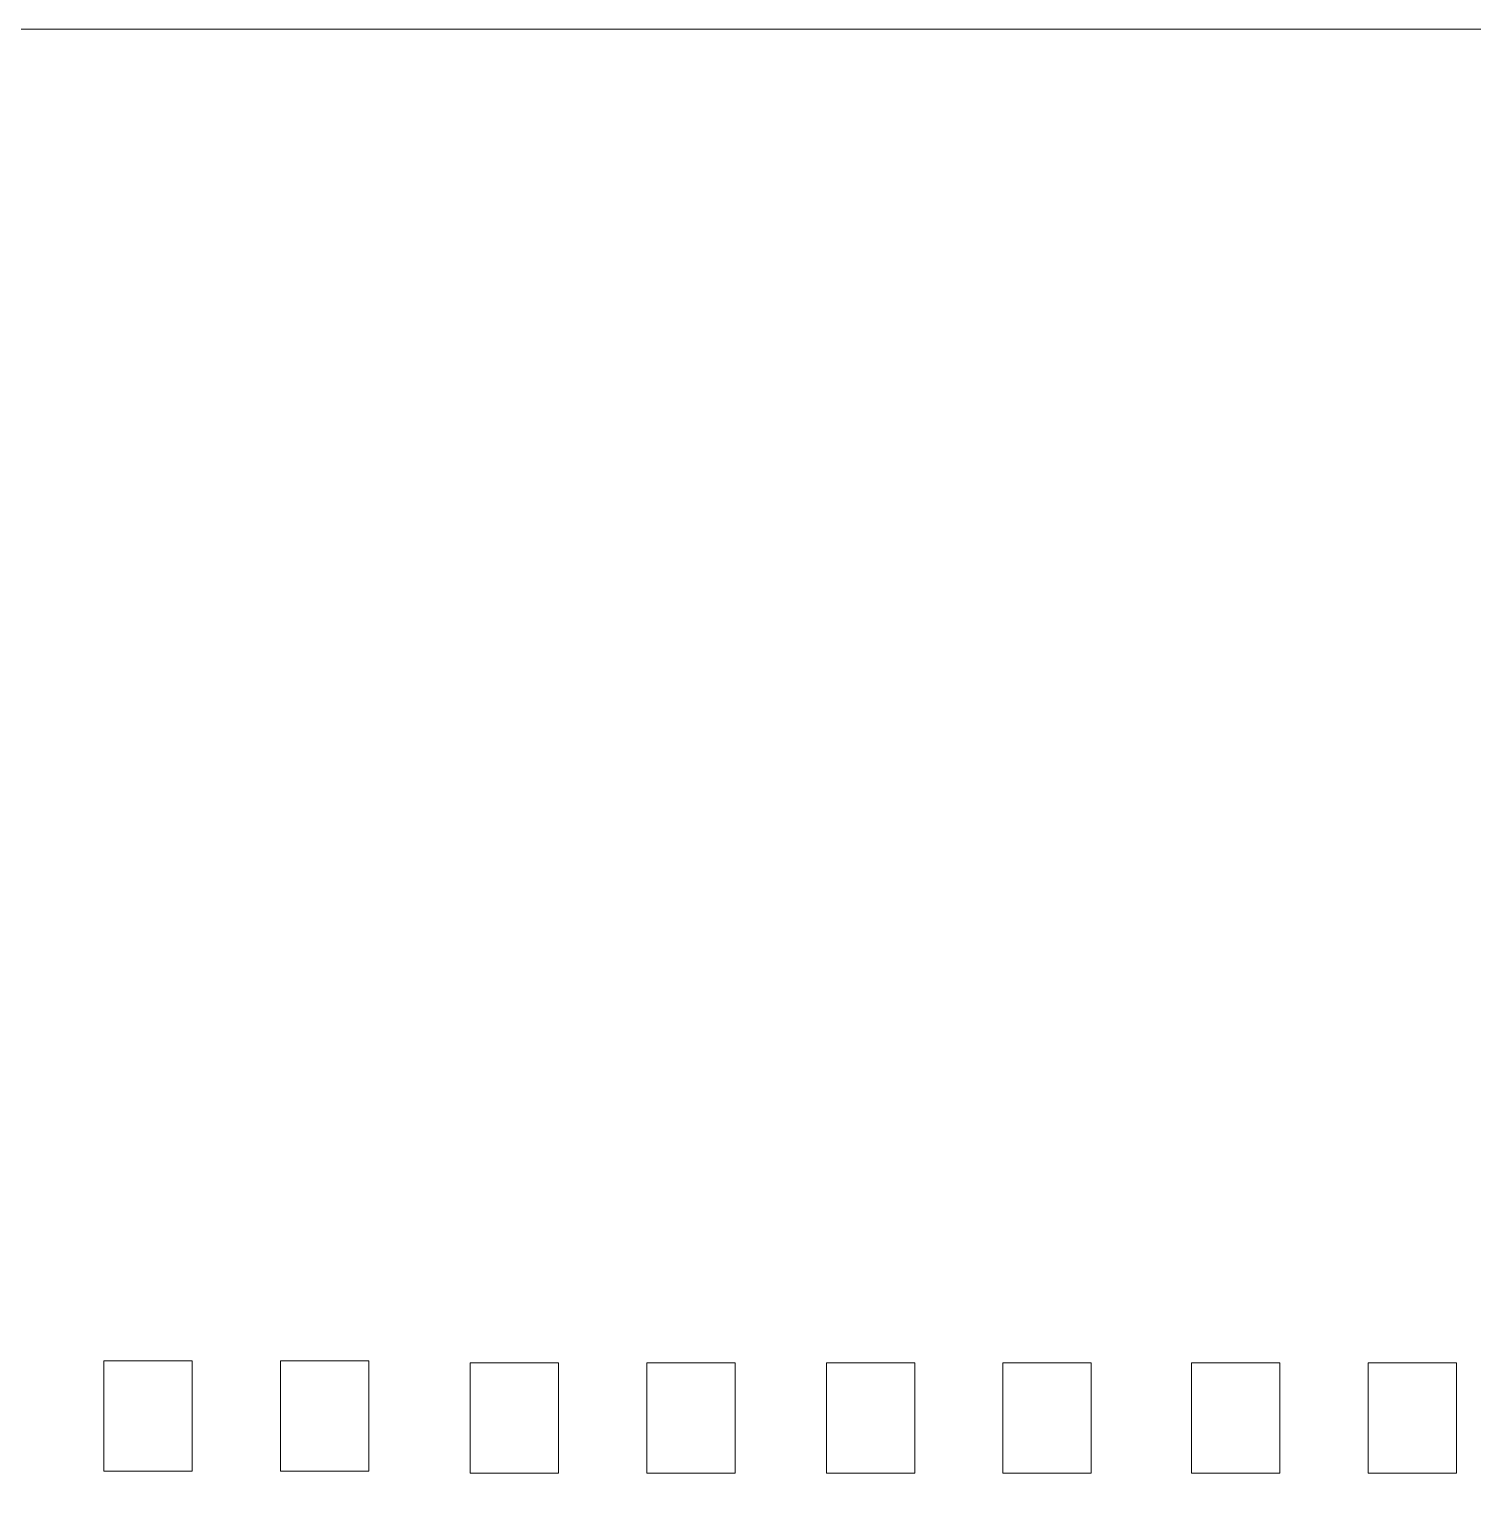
# Model space of a CAD drawing. Header units: millimetres. Extents: x -145 to 117, y -28 to 99.
# Drawn here: x -68.58 to -51.96, y 82.67 to 99.48 of the extents above; entities that cross this region are included whole.
import ezdxf

# ---------------------------------------------------------------- set-up
doc = ezdxf.new("R2010")
doc.units = ezdxf.units.MM
doc.header["$MEASUREMENT"] = 0
doc.layers.add('bottomstencil', color=7, linetype='Continuous')

msp = doc.modelspace()

# ---------------------------------------------------------------- linework, layer by layer
at = {"layer": 'bottomstencil', "color": 8, "lineweight": 9}
msp.add_open_spline([(-17.5854, 99.4833), (-17.5854, 99.4833), (-144.5854, 99.4833), (-144.5854, 99.4833), (-144.5854, 99.4833), (-144.5854, 99.4833), (-144.5854, -27.5167), (-144.5854, -27.5167), (-144.5854, -27.5167), (-144.5854, -27.5167), (-17.5854, -27.5167), (-17.5854, -27.5167), (-17.5854, -27.5167), (-17.5854, -27.5167), (-17.5854, 99.4833), (-17.5854, 99.4833)], degree=3, knots=[0, 0, 0, 0, 0.2, 0.2, 0.2, 0.2, 0.4, 0.4, 0.4, 0.4, 0.6, 0.6, 0.6, 0.6, 1, 1, 1, 1], dxfattribs=at)
at = {"layer": 'bottomstencil', "lineweight": 9}
for points in [[(-67.7174, 82.8844), (-67.7174, 82.8844), (-67.7174, 84.1544), (-67.7174, 84.1544), (-67.7174, 84.1544), (-67.7174, 84.1544), (-66.7014, 84.1544), (-66.7014, 84.1544), (-66.7014, 84.1544), (-66.7014, 84.1544), (-66.7014, 82.8844), (-66.7014, 82.8844), (-66.7014, 82.8844), (-66.7014, 82.8844), (-67.7174, 82.8844), (-67.7174, 82.8844)], [(-65.6854, 82.8844), (-65.6854, 82.8844), (-65.6854, 84.1544), (-65.6854, 84.1544), (-65.6854, 84.1544), (-65.6854, 84.1544), (-64.6694, 84.1544), (-64.6694, 84.1544), (-64.6694, 84.1544), (-64.6694, 84.1544), (-64.6694, 82.8844), (-64.6694, 82.8844), (-64.6694, 82.8844), (-64.6694, 82.8844), (-65.6854, 82.8844), (-65.6854, 82.8844)], [(-63.501, 82.8615), (-63.501, 82.8615), (-63.501, 84.1315), (-63.501, 84.1315), (-63.501, 84.1315), (-63.501, 84.1315), (-62.485, 84.1315), (-62.485, 84.1315), (-62.485, 84.1315), (-62.485, 84.1315), (-62.485, 82.8615), (-62.485, 82.8615), (-62.485, 82.8615), (-62.485, 82.8615), (-63.501, 82.8615), (-63.501, 82.8615)], [(-61.469, 82.8615), (-61.469, 82.8615), (-61.469, 84.1315), (-61.469, 84.1315), (-61.469, 84.1315), (-61.469, 84.1315), (-60.453, 84.1315), (-60.453, 84.1315), (-60.453, 84.1315), (-60.453, 84.1315), (-60.453, 82.8615), (-60.453, 82.8615), (-60.453, 82.8615), (-60.453, 82.8615), (-61.469, 82.8615), (-61.469, 82.8615)], [(-59.4014, 82.8615), (-59.4014, 82.8615), (-59.4014, 84.1315), (-59.4014, 84.1315), (-59.4014, 84.1315), (-59.4014, 84.1315), (-58.3854, 84.1315), (-58.3854, 84.1315), (-58.3854, 84.1315), (-58.3854, 84.1315), (-58.3854, 82.8615), (-58.3854, 82.8615), (-58.3854, 82.8615), (-58.3854, 82.8615), (-59.4014, 82.8615), (-59.4014, 82.8615)], [(-57.3694, 82.8615), (-57.3694, 82.8615), (-57.3694, 84.1315), (-57.3694, 84.1315), (-57.3694, 84.1315), (-57.3694, 84.1315), (-56.3534, 84.1315), (-56.3534, 84.1315), (-56.3534, 84.1315), (-56.3534, 84.1315), (-56.3534, 82.8615), (-56.3534, 82.8615), (-56.3534, 82.8615), (-56.3534, 82.8615), (-57.3694, 82.8615), (-57.3694, 82.8615)], [(-55.2003, 82.8615), (-55.2003, 82.8615), (-55.2003, 84.1315), (-55.2003, 84.1315), (-55.2003, 84.1315), (-55.2003, 84.1315), (-54.1843, 84.1315), (-54.1843, 84.1315), (-54.1843, 84.1315), (-54.1843, 84.1315), (-54.1843, 82.8615), (-54.1843, 82.8615), (-54.1843, 82.8615), (-54.1843, 82.8615), (-55.2003, 82.8615), (-55.2003, 82.8615)], [(-53.1683, 82.8615), (-53.1683, 82.8615), (-53.1683, 84.1315), (-53.1683, 84.1315), (-53.1683, 84.1315), (-53.1683, 84.1315), (-52.1523, 84.1315), (-52.1523, 84.1315), (-52.1523, 84.1315), (-52.1523, 84.1315), (-52.1523, 82.8615), (-52.1523, 82.8615), (-52.1523, 82.8615), (-52.1523, 82.8615), (-53.1683, 82.8615), (-53.1683, 82.8615)]]:
    msp.add_open_spline(points, degree=3, knots=[0, 0, 0, 0, 0.2, 0.2, 0.2, 0.2, 0.4, 0.4, 0.4, 0.4, 0.6, 0.6, 0.6, 0.6, 1, 1, 1, 1], dxfattribs=at)

doc.saveas('drawing.dxf')
